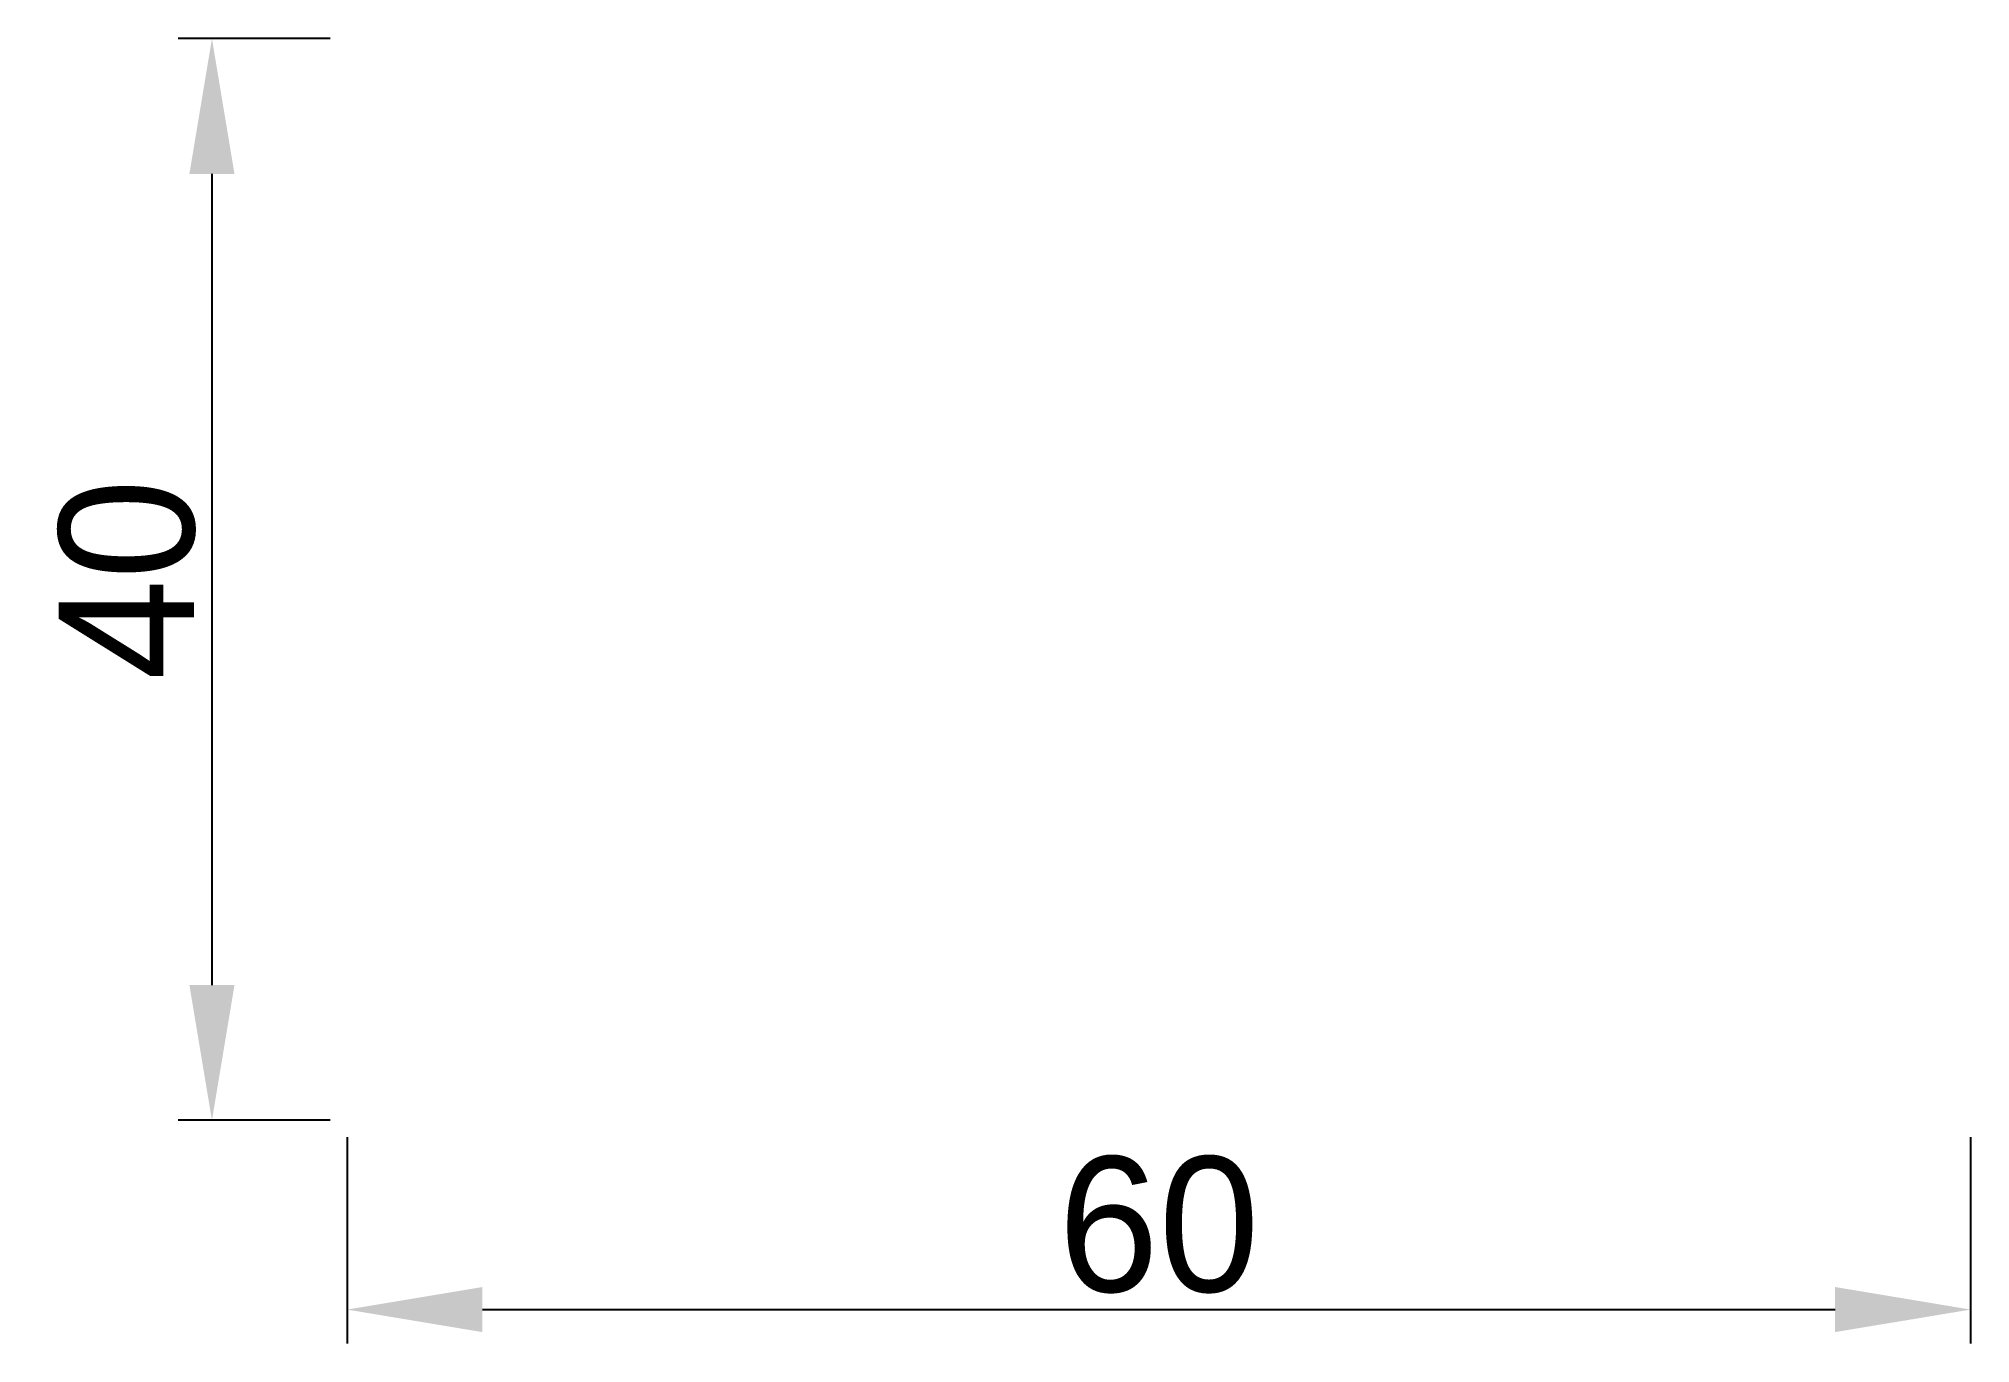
# Model space of a CAD drawing. Header units: millimetres. Extents: x -20.4 to 51, y -23.7 to 24.5.
import ezdxf

# ---------------------------------------------------------------- set-up
doc = ezdxf.new("R2010")
doc.units = ezdxf.units.MM
doc.layers.add('Размерные линии', color=3, linetype='Continuous', lineweight=25)
doc.dimstyles.new('Copy of ISO-25', dxfattribs={"dimtxt": 5, "dimasz": 5, "dimexe": 1.25, "dimexo": 0.625, "dimtad": 1, "dimtoh": 1, "dimtxsty": 'Standard', "dimcen": 2.5, "dimadec": 0, "dimazin": 0, "dimtfac": 1, "dimtmove": 0, "dimatfit": 3, "dimfxl": 1, "dimarcsym": 0})

# ---------------------------------------------------------------- blocks, each defined once
blk = doc.blocks.new('*D1')
at = {"layer": 'Defpoints', "color": 0, "transparency": 16777216}
for p in [(-8.962, 24.531), (-13.962, -15.469), (-8.962, -15.469)]:
    blk.add_point(p, dxfattribs=at)
at = {"layer": 'Размерные линии', "color": 0, "lineweight": -2, "transparency": 16777216}
for p, q in [((-9.587, 24.531), (-15.212, 24.531)), ((-13.962, 19.531), (-13.962, -10.469)), ((-9.587, -15.469), (-15.212, -15.469))]:
    blk.add_line(p, q, dxfattribs=at)
at = {"layer": 'Размерные линии', "color": 0, "transparency": 16777216}
for points in [[(-14.795, 19.531), (-13.129, 19.531), (-13.962, 24.531)], [(-14.795, -10.469), (-13.129, -10.469), (-13.962, -15.469)]]:
    blk.add_solid(points, dxfattribs=at)
at = {"layer": 'Размерные линии', "color": 0, "transparency": 16777216, "insert": (-17.087, 4.531), "char_height": 5, "attachment_point": 5, "rotation": 90}
blk.add_mtext('40', dxfattribs=at)
blk = doc.blocks.new('*D2')
at = {"layer": 'Defpoints', "color": 0, "transparency": 16777216}
for p in [(-8.962, -15.469), (51.038, -15.469), (51.038, -22.469)]:
    blk.add_point(p, dxfattribs=at)
at = {"layer": 'Размерные линии', "color": 0, "lineweight": -2, "transparency": 16777216}
for p, q in [((-8.962, -16.094), (-8.962, -23.719)), ((51.038, -16.094), (51.038, -23.719)), ((-3.962, -22.469), (46.038, -22.469))]:
    blk.add_line(p, q, dxfattribs=at)
at = {"layer": 'Размерные линии', "color": 0, "transparency": 16777216}
for points in [[(-3.962, -21.635), (-3.962, -23.302), (-8.962, -22.469)], [(46.038, -21.635), (46.038, -23.302), (51.038, -22.469)]]:
    blk.add_solid(points, dxfattribs=at)
at = {"layer": 'Размерные линии', "color": 0, "transparency": 16777216, "insert": (21.038, -19.344), "char_height": 5, "attachment_point": 5}
blk.add_mtext('60', dxfattribs=at)

msp = doc.modelspace()

# ---------------------------------------------------------------- dimensions: what is measured, and where the dimension line sits
at = {"layer": 'Размерные линии'}
dim = msp.add_linear_dim(base=(-13.962, -15.469), p1=(-8.962, 24.531), p2=(-8.962, -15.469), angle=270, dimstyle='Copy of ISO-25', dxfattribs=at)
dim.commit()
dim.dimension.update_dxf_attribs({"geometry": '*D1', "text_midpoint": (-17.087, 4.531)})
dim = msp.add_linear_dim(base=(51.038, -22.469), p1=(-8.962, -15.469), p2=(51.038, -15.469), dimstyle='Copy of ISO-25', dxfattribs=at)
dim.commit()
dim.dimension.update_dxf_attribs({"geometry": '*D2', "text_midpoint": (21.038, -19.344)})

doc.saveas('drawing.dxf')
